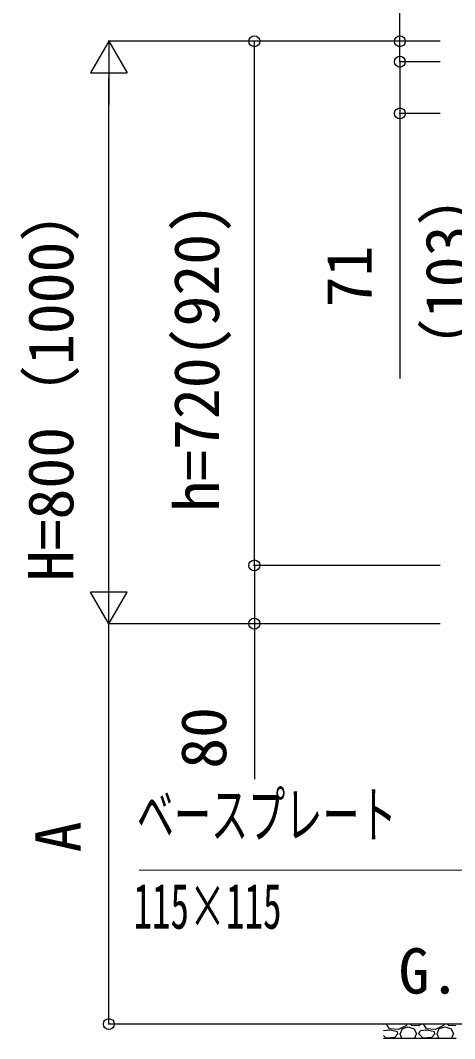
# Model space of a CAD drawing. Units: millimetres, scale not verified. Extents: x -4375 to 4375, y -6502 to 6475.
# Drawn here: x -952 to -355, y 228 to 1627 of the extents above; entities that cross this region are included whole.
import ezdxf
from ezdxf.enums import TextEntityAlignment as Align

# ---------------------------------------------------------------- set-up
doc = ezdxf.new("R2010")
doc.units = ezdxf.units.MM
doc.header["$LTSCALE"] = 30
for name, color, linetype in [('0-1_USER1', 3, 'Continuous'), ('0-4_YKK_A1', 4, 'Continuous'), ('0-5_YKK_D', 6, 'Continuous')]:
    doc.layers.add(name, color=color, linetype=linetype)
doc.styles.add('ＭＳ ゴシック', font='')
doc.styles.get('ＭＳ ゴシック').set_extended_font_data('MS Gothic')

msp = doc.modelspace()

# ---------------------------------------------------------------- linework, layer by layer
at = {"layer": '0-4_YKK_A1'}
for p, q in [((1849.5, 248.1), (-582.76, 248.1)), ((-353, 248.1), (-453, 248.1)), ((-453, 247.57), (-452.31, 248.1)), ((-443.85, 239.91), (-453, 238.94)), ((-448.42, 247.53), (-447.9, 248.1)), ((-444.86, 241.43), (-448.42, 247.53)), ((-432.16, 240.42), (-444.86, 241.43)), ((-433.69, 237.37), (-443.85, 239.91)), ((-421.5, 246), (-432.16, 240.42)), ((-430.13, 234.83), (-427.08, 241.94)), ((-427.08, 241.94), (-418.96, 244.48)), ((-420.9, 248.1), (-421.5, 246)), ((-418.96, 244.48), (-410.83, 241.43)), ((-415.56, 248.1), (-414.89, 246.51)), ((-414.89, 246.51), (-404.22, 246)), ((-410.83, 241.43), (-407.78, 234.83)), ((-404.22, 246), (-401.51, 248.1)), ((-404.22, 234.83), (-402.7, 238.89)), ((-393.05, 239.91), (-402.7, 238.89)), ((-397.62, 247.53), (-397.1, 248.1)), ((-394.06, 241.43), (-397.62, 247.53)), ((-381.36, 240.42), (-394.06, 241.43)), ((-382.89, 237.37), (-393.05, 239.91)), ((-370.7, 246), (-381.36, 240.42)), ((-379.33, 234.83), (-376.28, 241.94)), ((-376.28, 241.94), (-368.16, 244.48)), ((-370.1, 248.1), (-370.7, 246)), ((-368.16, 244.48), (-360.03, 241.43)), ((-364.76, 248.1), (-364.09, 246.51)), ((-364.09, 246.51), (-353.42, 246)), ((-360.03, 241.43), (-356.98, 234.83)), ((-449.44, 228.73), (-453, 232.62)), ((-353, 228.1), (-453, 228.1)), ((-437.75, 229.75), (-449.44, 228.73)), ((-433.18, 234.83), (-437.75, 229.75)), ((-433.18, 234.83), (-433.69, 237.37)), ((-430.64, 234.83), (-427.76, 228.1)), ((-410.18, 228.1), (-407.78, 234.83)), ((-398.64, 228.73), (-404.22, 234.83)), ((-386.95, 229.75), (-398.64, 228.73)), ((-382.38, 234.83), (-386.95, 229.75)), ((-382.38, 234.83), (-382.89, 237.37)), ((-379.84, 234.83), (-376.96, 228.1)), ((-359.38, 228.1), (-356.98, 234.83))]:
    msp.add_line(p, q, dxfattribs=at)
at = {"layer": '0-5_YKK_D'}
for p, q in [((-430.5, 1598.1), (-430.5, 1809.66)), ((-830.5, 1598.1), (-855.5, 1554.8)), ((-375, 1598.1), (-831.5, 1598.1)), ((-830.5, 1598.1), (-805.5, 1554.8)), ((-830.5, 1598.1), (-830.5, 1511.5)), ((-375, 1598.1), (-631.5, 1598.1)), ((-630.5, 878.1), (-630.5, 1598.1)), ((-375, 1598.1), (-431.5, 1598.1)), ((-430.5, 1570.1), (-430.5, 1598.1)), ((-375, 1570.1), (-431.5, 1570.1)), ((-375, 1570.1), (-431.5, 1570.1)), ((-430.5, 1570.1), (-430.5, 1540.1)), ((-855.5, 1554.8), (-805.5, 1554.8)), ((-830.5, 848.1), (-830.5, 1548.1)), ((-375, 1499.1), (-431.5, 1499.1)), ((-830.5, 798.1), (-830.5, 884.7)), ((-375, 878.1), (-631.5, 878.1)), ((-375, 878.1), (-631.5, 878.1)), ((-830.5, 798.1), (-855.5, 841.4)), ((-805.5, 841.4), (-855.5, 841.4)), ((-830.5, 798.1), (-805.5, 841.4)), ((-375, 798.1), (-831.5, 798.1)), ((-375, 798.1), (-831.5, 798.1)), ((-830.5, 248.1), (-830.5, 798.1)), ((-375, 798.1), (-631.5, 798.1)), ((-375, 248.1), (-831.5, 248.1))]:
    msp.add_line(p, q, dxfattribs=at)
for points in [[(-430.5, 1570.1), (-430.5, 1499.1), (-430.5, 1134.92)], [(-630.5, 878.1), (-630.5, 798.1), (-630.5, 584.61)], [(-200.5, 801.3), (-331.86, 459.1), (-788.8, 459.35)]]:
    msp.add_lwpolyline(points, dxfattribs=at)
for centre in [(-630.5, 1598.1), (-430.5, 1598.1), (-430.5, 1570.1), (-430.5, 1570.1), (-430.5, 1499.1), (-630.5, 878.1), (-630.5, 878.1), (-630.5, 798.1), (-830.5, 248.1)]:
    msp.add_circle(centre, 7.5, dxfattribs=at)

# ---------------------------------------------------------------- texts
at = {"layer": '0-1_USER1', "style": 'ＭＳ ゴシック'}
msp.add_text('G.L', height=62.32, dxfattribs=at).set_placement((-432.31, 271.3), align=Align.BOTTOM_LEFT)
at = {"layer": '0-5_YKK_D', "style": 'ＭＳ ゴシック'}
for s, p in [('（103）', (-314.39, 1132.71)), ('h=720(920)', (-660.16, 951.95)), ('H=800（1000）', (-860.64, 856.41)), ('71', (-450.5, 1232.68)), ('80', (-650.5, 598.81)), ('A', (-850.5, 483.98))]:
    msp.add_text(s, height=62.32, rotation=90, dxfattribs=at).set_placement(p, align=Align.BOTTOM_LEFT)
at = {"layer": '0-5_YKK_D', "style": 'ＭＳ ゴシック', "width": 0.6}
for s, p in [('ベースプレート', (-791.99, 485.85)), ('115×115', (-796.62, 360.37))]:
    msp.add_text(s, height=62.32, dxfattribs=at).set_placement(p, align=Align.BOTTOM_LEFT)

doc.saveas('drawing.dxf')
